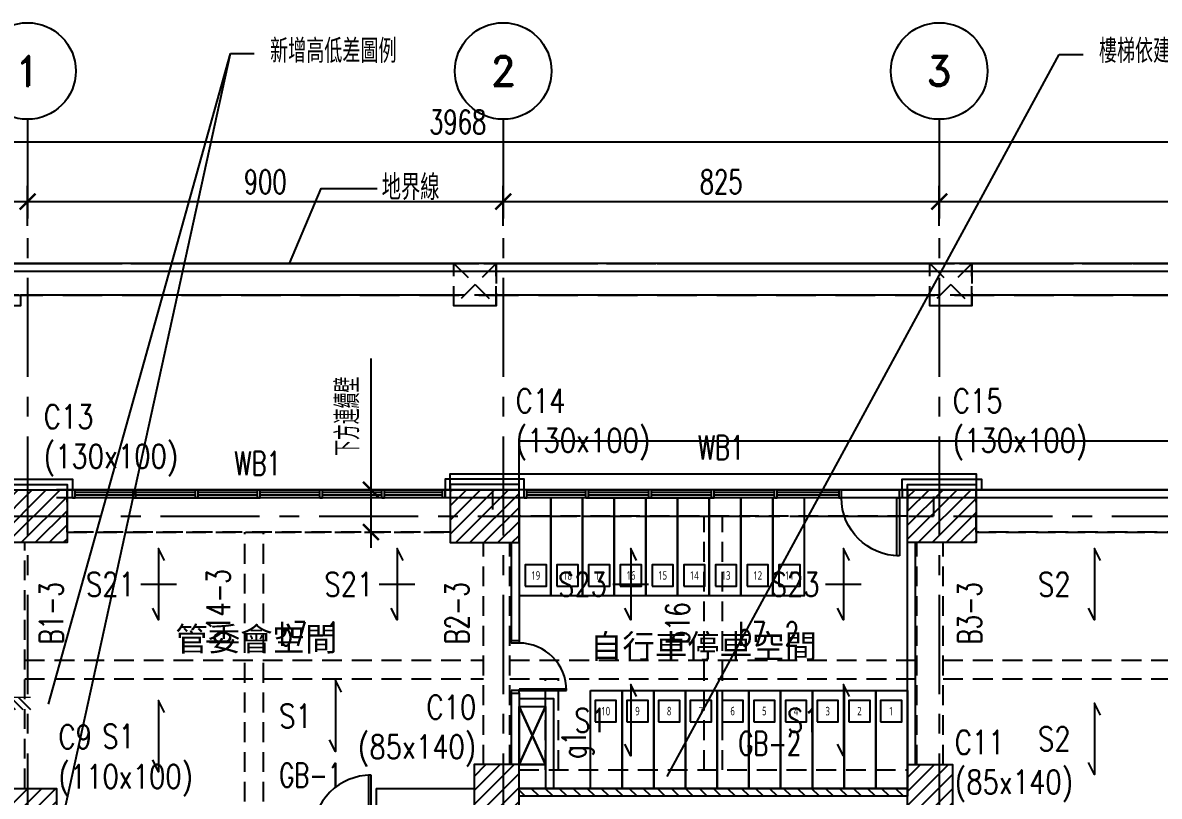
# Model space of a CAD drawing. Header units: millimetres. Extents: x -3377 to 119122, y -22007 to 15479.
# Drawn here: x 28011 to 30162, y 2354 to 3818 of the extents above; entities that cross this region are included whole.
import ezdxf
from ezdxf import colors
from ezdxf.entities.mleader import LeaderData, LeaderLine
from ezdxf.enums import TextEntityAlignment as Align
from ezdxf.math import Vec2, Vec3
from ezdxf.xclip import XClip

# ---------------------------------------------------------------- set-up
doc = ezdxf.new("R2010")
doc.units = ezdxf.units.MM
doc.header["$LTSCALE"] = 150
doc.header["$MEASUREMENT"] = 0
for name, pattern in [('CENTER', [2, 1.25, -0.25, 0.25, -0.25]), ('HIDDEN', [0.375, 0.25, -0.125]), ('HIDDENX2', [0.75, 0.5, -0.25])]:
    doc.linetypes.add(name, pattern=pattern)
doc.layers.get('0').update_dxf_attribs({"plot": 0})
for name, color, linetype in [('COL', 1, 'Continuous'), ('Duct', 1, 'Continuous'), ('E-TXT', 7, 'Continuous'), ('FIN', 5, 'Continuous'), ('OPEN', 4, 'Continuous'), ('PARK', 4, 'Continuous'), ('PARK-BK', 6, 'Continuous'), ('PLANT', 3, 'Continuous'), ('S-COL', 7, 'Continuous'), ('S-COLB', 4, 'HIDDEN'), ('S-CONCB', 4, 'HIDDEN'), ('S-CONCWALL', 30, 'Continuous'), ('S-DIM', 2, 'Continuous'), ('S-GRID', 1, 'CENTER'), ('S-GRID-DIM', 2, 'Continuous'), ('S-GRID-T', 3, 'Continuous'), ('S-HATCH-COL', 13, 'Continuous'), ('S-HATCH-CONCWALL', 161, 'Continuous'), ('S-OPEN', 13, 'Continuous'), ('S-RCBMB', 3, 'HIDDEN'), ('S-RCBMG', 2, 'HIDDEN'), ('S-SITE', 34, 'CENTER'), ('S-SLAB', 5, 'Continuous'), ('S-SLABT', 2, 'Continuous'), ('S-TEXTB', 3, 'Continuous'), ('S-TEXTC', 3, 'Continuous'), ('S-TEXTG', 2, 'Continuous'), ('S-THIN', 201, 'Continuous'), ('TEXT', 2, 'Continuous'), ('WALL', 2, 'Continuous'), ('WALL3', 4, 'Continuous'), ('排水', 5, 'HIDDEN')]:
    doc.layers.add(name, color=color, linetype=linetype)
doc.layers.add('S-ARCH', color=252, linetype='Continuous', plot=False)
doc.layers.add('S-CLOUD_20220217(結構依建築圖2022-0216修改)', color=4, linetype='Continuous', plot=False)
doc.styles.add('3E', font='simplex.shx', dxfattribs={"width": 0.8, "height": 45, "bigfont": 'dayus.shx'})
doc.styles.add('C1', font='', dxfattribs={"bigfont": 'japanese.shx'})
doc.styles.add('CD2', font='romand', dxfattribs={"height": 15})
doc.styles.add('CHINESET', font='c2.shx', dxfattribs={"bigfont": 'china.shx'})
doc.styles.add('CS4', font='romans.shx', dxfattribs={"width": 0.7, "height": 45, "bigfont": 'lsp.shx'})
doc.styles.add('HH', font='')
doc.styles.add('LSP', font='SIMPLEX.shx', dxfattribs={"width": 0.8, "bigfont": 'lsp.shx'})
doc.styles.get('C1').set_extended_font_data('微軟正黑體')
doc.styles.get('HH').set_extended_font_data('Microsoft JhengHei')
doc.dimstyles.new('DIM150', dxfattribs={"dimscale": 15, "dimtxt": 3, "dimasz": 2, "dimexe": 2, "dimexo": 2, "dimgap": 1, "dimtad": 1, "dimdec": 1, "dimdsep": 46, "dimtxsty": 'CS4', "dimblk1": 'ARCHTICK', "dimblk2": 'ARCHTICK', "dimsah": 1, "dimcen": 2, "dimdle": 2, "dimadec": 0, "dimazin": 0, "dimtfac": 1, "dimtdec": 1, "dimtmove": 0, "dimatfit": 3, "dimldrblk": 'TAA', "dimfxl": 0, "dimtolj": 1, "dimarcsym": 0})

# ---------------------------------------------------------------- blocks, each defined once
blk = doc.blocks.new('SG1')
at = {"layer": 'S-GRID-T'}
blk.add_circle((0, 6.09375), 6.09375, dxfattribs=at)
at = {"layer": 'S-GRID-T', "style": 'CD2'}
blk.add_attdef('GRID-BUB', text='', height=3.75, dxfattribs=at).set_placement((0, 6.09375), align=Align.MIDDLE_CENTER)
blk = doc.blocks.new('_ARCHTICK')
at = {"color": 0, "linetype": 'ByBlock', "const_width": 0.15}
blk.add_lwpolyline([(-0.5, -0.5), (0.5, 0.5)], dxfattribs=at)
blk = doc.blocks.new('*D249')
at = {"layer": 'DEFPOINTS', "color": 0, "transparency": 16777216}
for p in [(-5535.9, -287.4), (-9503.9, -400.6), (-5535.9, -400.6)]:
    blk.add_point(p, dxfattribs=at)
at = {"layer": 'S-GRID-DIM', "color": 0, "lineweight": -2, "transparency": 16777216}
for p, q in [((-9503.9, -370.6), (-9503.9, -257.4)), ((-5535.9, -370.6), (-5535.9, -257.4)), ((-9533.9, -287.4), (-5505.9, -287.4))]:
    blk.add_line(p, q, dxfattribs=at)
at = {"layer": 'S-GRID-DIM', "color": 0, "lineweight": -2, "transparency": 16777216, "xscale": 30, "yscale": 30, "zscale": 30, "rotation": 180}
blk.add_blockref('_ARCHTICK', (-9503.9, -287.4), dxfattribs=at)
at = {"layer": 'S-GRID-DIM', "color": 0, "lineweight": -2, "transparency": 16777216, "xscale": 30, "yscale": 30, "zscale": 30}
blk.add_blockref('_ARCHTICK', (-5535.9, -287.4), dxfattribs=at)
at = {"layer": 'S-GRID-DIM', "color": 0, "transparency": 16777216, "insert": (-7496.9, -249.9), "char_height": 45, "attachment_point": 5, "style": 'CS4'}
blk.add_mtext('\\A1;3968', dxfattribs=at)
blk = doc.blocks.new('TAA')
at = {"linetype": 'Continuous'}
blk.add_line((0, 0), (-1.663, 0), dxfattribs=at)
blk.add_solid([(-1.5, -0.25), (-1.5, 0.25), (0, 0)], dxfattribs=at)
blk = doc.blocks.new('*D250')
at = {"layer": 'DEFPOINTS', "color": 0, "transparency": 16777216}
for p in [(-7410.9, -400.6), (-8310.9, -476.2), (-7410.9, -476.2)]:
    blk.add_point(p, dxfattribs=at)
at = {"layer": 'S-GRID-DIM', "color": 0, "lineweight": -2, "transparency": 16777216}
for p, q in [((-8310.9, -446.2), (-8310.9, -370.6)), ((-7410.9, -446.2), (-7410.9, -370.6)), ((-8340.9, -400.6), (-7380.9, -400.6))]:
    blk.add_line(p, q, dxfattribs=at)
at = {"layer": 'S-GRID-DIM', "color": 0, "lineweight": -2, "transparency": 16777216, "xscale": 30, "yscale": 30, "zscale": 30, "rotation": 180}
blk.add_blockref('_ARCHTICK', (-8310.9, -400.6), dxfattribs=at)
at = {"layer": 'S-GRID-DIM', "color": 0, "lineweight": -2, "transparency": 16777216, "xscale": 30, "yscale": 30, "zscale": 30}
blk.add_blockref('_ARCHTICK', (-7410.9, -400.6), dxfattribs=at)
at = {"layer": 'S-GRID-DIM', "color": 0, "transparency": 16777216, "insert": (-7860.9, -363.1), "char_height": 45, "attachment_point": 5, "style": 'CS4'}
blk.add_mtext('\\A1;900', dxfattribs=at)
blk = doc.blocks.new('*D251')
at = {"layer": 'DEFPOINTS', "color": 0, "transparency": 16777216}
for p in [(-6585.9, -400.6), (-7410.9, -476.2), (-6585.9, -476.2)]:
    blk.add_point(p, dxfattribs=at)
at = {"layer": 'S-GRID-DIM', "color": 0, "lineweight": -2, "transparency": 16777216}
for p, q in [((-7410.9, -446.2), (-7410.9, -370.6)), ((-6585.9, -446.2), (-6585.9, -370.6)), ((-7440.9, -400.6), (-6555.9, -400.6))]:
    blk.add_line(p, q, dxfattribs=at)
at = {"layer": 'S-GRID-DIM', "color": 0, "lineweight": -2, "transparency": 16777216, "xscale": 30, "yscale": 30, "zscale": 30, "rotation": 180}
blk.add_blockref('_ARCHTICK', (-7410.9, -400.6), dxfattribs=at)
at = {"layer": 'S-GRID-DIM', "color": 0, "lineweight": -2, "transparency": 16777216, "xscale": 30, "yscale": 30, "zscale": 30}
blk.add_blockref('_ARCHTICK', (-6585.9, -400.6), dxfattribs=at)
at = {"layer": 'S-GRID-DIM', "color": 0, "transparency": 16777216, "insert": (-6998.4, -363.1), "char_height": 45, "attachment_point": 5, "style": 'CS4'}
blk.add_mtext('\\A1;825', dxfattribs=at)
blk = doc.blocks.new('*D252')
at = {"layer": 'DEFPOINTS', "color": 0, "transparency": 16777216}
for p in [(-5535.9, -400.6), (-6585.9, -476.2), (-5535.9, -476.2)]:
    blk.add_point(p, dxfattribs=at)
at = {"layer": 'S-GRID-DIM', "color": 0, "lineweight": -2, "transparency": 16777216}
for p, q in [((-6585.9, -446.2), (-6585.9, -370.6)), ((-5535.9, -446.2), (-5535.9, -370.6)), ((-6615.9, -400.6), (-5505.9, -400.6))]:
    blk.add_line(p, q, dxfattribs=at)
at = {"layer": 'S-GRID-DIM', "color": 0, "lineweight": -2, "transparency": 16777216, "xscale": 30, "yscale": 30, "zscale": 30, "rotation": 180}
blk.add_blockref('_ARCHTICK', (-6585.9, -400.6), dxfattribs=at)
at = {"layer": 'S-GRID-DIM', "color": 0, "lineweight": -2, "transparency": 16777216, "xscale": 30, "yscale": 30, "zscale": 30}
blk.add_blockref('_ARCHTICK', (-5535.9, -400.6), dxfattribs=at)
at = {"layer": 'S-GRID-DIM', "color": 0, "transparency": 16777216, "insert": (-6060.9, -363.1), "char_height": 45, "attachment_point": 5, "style": 'CS4'}
blk.add_mtext('\\A1;1050', dxfattribs=at)
blk = doc.blocks.new('*D248')
at = {"layer": 'DEFPOINTS', "color": 0, "transparency": 16777216}
for p in [(-8310.9, -400.6), (-9503.9, -476.2), (-8310.9, -476.2)]:
    blk.add_point(p, dxfattribs=at)
at = {"layer": 'S-GRID-DIM', "color": 0, "lineweight": -2, "transparency": 16777216}
for p, q in [((-9503.9, -446.2), (-9503.9, -370.6)), ((-8310.9, -446.2), (-8310.9, -370.6)), ((-9533.9, -400.6), (-8280.9, -400.6))]:
    blk.add_line(p, q, dxfattribs=at)
at = {"layer": 'S-GRID-DIM', "color": 0, "lineweight": -2, "transparency": 16777216, "xscale": 30, "yscale": 30, "zscale": 30, "rotation": 180}
blk.add_blockref('_ARCHTICK', (-9503.9, -400.6), dxfattribs=at)
at = {"layer": 'S-GRID-DIM', "color": 0, "lineweight": -2, "transparency": 16777216, "xscale": 30, "yscale": 30, "zscale": 30}
blk.add_blockref('_ARCHTICK', (-8310.9, -400.6), dxfattribs=at)
at = {"layer": 'S-GRID-DIM', "color": 0, "transparency": 16777216, "insert": (-8907.4, -363.1), "char_height": 45, "attachment_point": 5, "style": 'CS4'}
blk.add_mtext('\\A1;1193', dxfattribs=at)
blk = doc.blocks.new('CONC')
for points in [[(-6645.9, -995.9), (-7380.9, -995.9), (-7380.9, -945.9), (-7510.9, -945.9), (-7510.9, -915.9), (-6515.9, -915.9), (-6515.9, -945.9), (-6645.9, -945.9)], [(-8235.9, -945.9), (-7510.9, -945.9), (-7510.9, -1025.9), (-8235.9, -1025.9)], [(-6515.9, -945.9), (-5610.9, -945.9), (-5610.9, -1025.9), (-6515.9, -1025.9)]]:
    blk.add_lwpolyline(points, close=True)
blk = doc.blocks.new('*D57')
at = {"layer": 'DEFPOINTS', "color": 0, "transparency": 16777216}
for p in [(28670.3, 2934.2), (28670.3, 2934.2), (28670.3, 2854.2)]:
    blk.add_point(p, dxfattribs=at)
at = {"layer": 'S-DIM', "color": 0, "lineweight": -2, "transparency": 16777216}
for p, q in [((28670.3, 2934.2), (28670.3, 3182.4)), ((28670.3, 2824.2), (28670.3, 2934.2))]:
    blk.add_line(p, q, dxfattribs=at)
at = {"layer": 'S-DIM', "color": 0, "lineweight": -2, "transparency": 16777216, "xscale": 30, "yscale": 30, "zscale": 30}
for p, rotation in [((28670.3, 2934.2), 90), ((28670.3, 2854.2), 270)]:
    blk.add_blockref('_ARCHTICK', p, dxfattribs=dict(at, rotation=rotation))
at = {"layer": 'S-DIM', "color": 0, "transparency": 16777216, "insert": (28626, 3073.3), "char_height": 45, "attachment_point": 5, "rotation": 90, "style": 'CS4'}
blk.add_mtext('\\A1;下方連續壁', dxfattribs=at)
blk = doc.blocks.new('COL(1F)')
for points in [[(-8365.9, -945.9), (-8235.9, -945.9), (-8235.9, -1045.9), (-8365.9, -1045.9)], [(-7380.9, -945.9), (-7510.9, -945.9), (-7510.9, -1045.9), (-7380.9, -1045.9)], [(-6645.9, -945.9), (-6515.9, -945.9), (-6515.9, -1045.9), (-6645.9, -1045.9)], [(-7380.9, -1465.9), (-7465.9, -1465.9), (-7465.9, -1605.9), (-7380.9, -1605.9)], [(-6645.9, -1465.9), (-6560.9, -1465.9), (-6560.9, -1605.9), (-6645.9, -1605.9)], [(-8365.9, -1510.9), (-8255.9, -1510.9), (-8255.9, -1610.9), (-8365.9, -1610.9)]]:
    blk.add_lwpolyline(points, close=True)
blk = doc.blocks.new('WALL(1F)')
blk.add_lwpolyline([(-7380.9, -1510.9), (-6645.9, -1510.9), (-6645.9, -1525.9), (-7380.9, -1525.9)], close=True)
blk = doc.blocks.new('COL(B1F)')
for points in [[(-8365.9, -945.9), (-8235.9, -945.9), (-8235.9, -1045.9), (-8365.9, -1045.9)], [(-7380.9, -945.9), (-7510.9, -945.9), (-7510.9, -1045.9), (-7380.9, -1045.9)], [(-6645.9, -945.9), (-6515.9, -945.9), (-6515.9, -1045.9), (-6645.9, -1045.9)], [(-7380.9, -1465.9), (-7465.9, -1465.9), (-7465.9, -1605.9), (-7380.9, -1605.9)], [(-6645.9, -1465.9), (-6560.9, -1465.9), (-6560.9, -1605.9), (-6645.9, -1605.9)], [(-8365.9, -1510.9), (-8255.9, -1510.9), (-8255.9, -1610.9), (-8365.9, -1610.9)]]:
    blk.add_lwpolyline(points, close=True)
blk = doc.blocks.new('$PDS001115O099C0DW0000DW10')
at = {"color": 0, "linetype": 'Continuous'}
for p, q in [((55, 117.5), (50, 117.5)), ((50, 117.5), (50, 7.5)), ((55, 7.5), (55, 117.5)), ((-60, 7.5), (-55, 7.5)), ((-55, 7.5), (-55, -7.5)), ((55, 7.5), (-55, 7.5)), ((50, 7.5), (55, 7.5)), ((60, 7.5), (55, 7.5)), ((55, 7.5), (55, -7.5)), ((-55, -7.5), (-60, -7.5)), ((-55, -7.5), (55, -7.5)), ((55, -7.5), (60, -7.5))]:
    blk.add_line(p, q, dxfattribs=at)
blk.add_arc((55, 7.5), 110, 90, 180, dxfattribs=at)
blk = doc.blocks.new('A$C46EB5EE3')
at = {"color": 252}
for p, q in [((-820, 825), (-770, 935)), ((-770, 825), (-820, 935))]:
    blk.add_line(p, q, dxfattribs=at)
blk.add_lwpolyline([(-820, 825), (-770, 825)], dxfattribs=at)
at = {"layer": 'COL', "color": 252}
for points in [[(-1805, 1345), (-1675, 1345), (-1675, 1245), (-1805, 1245)], [(-820, 1345), (-950, 1345), (-950, 1245), (-820, 1245)], [(-85, 1345), (45, 1345), (45, 1245), (-85, 1245)], [(-820, 825), (-905, 825), (-905, 685), (-820, 685)], [(-85, 825), (0, 825), (0, 685), (-85, 685)], [(-1805, 780), (-1695, 780), (-1695, 680), (-1805, 680)]]:
    blk.add_lwpolyline(points, close=True, dxfattribs=at)
at = {"layer": 'Duct', "color": 252, "linetype": 'CENTER', "ltscale": 3, "elevation": 0}
blk.add_lwpolyline([(-4158.3, -1071.5), (-4158.3, 185.7), (-4158.4, 1773.2), (1649.9, 1773.1), (1649.4, 185.7), (1649, -1071.5), (-1332.8, -1071.5)], close=True, dxfattribs=at)
at = {"layer": 'Duct', "color": 252, "linetype": 'CENTER', "ltscale": 3}
blk.add_lwpolyline([(-4158.3, -1071.5), (-4158.3, 185.7), (-4158.4, 1773.2), (1649.9, 1773.1), (1649.4, 185.7), (1649, -1071.5), (-1332.8, -1071.5)], close=True, dxfattribs=at)
blk.add_lwpolyline([(-4158.3, -1071.5), (-4158.3, 185.7), (-4158.4, 1773.2), (1649.9, 1773.1), (1649.4, 185.7), (1649, -1071.5), (-1332.8, -1071.5)], close=True, dxfattribs=at)
at = {"layer": 'Duct', "color": 252, "linetype": 'CENTER', "lineweight": 25, "ltscale": 3}
blk.add_lwpolyline([(-4158.3, -1071.5), (-4158.3, 185.7), (-4158.4, 1773.2), (1649.9, 1773.1), (1649.4, 185.7), (1649, -1071.5), (-1332.8, -1071.5)], close=True, dxfattribs=at)
at = {"layer": 'E-TXT', "color": 252}
blk.add_lwpolyline([(-1254.2, 1773.2), (-1194.4, 1915), (-1088.6, 1915)], dxfattribs=at)
at = {"layer": 'FIN', "color": 252, "elevation": 0}
for points in [[(-1805, 1235), (-1835, 1235), (-1835, 1365), (-1665, 1365), (-1665, 1345)], [(-1805, 1245), (-1825, 1245), (-1825, 1355), (-1675, 1355), (-1675, 1345)], [(-810, 1345), (-810, 1365), (-960, 1365), (-960, 1345)], [(-820, 1345), (-820, 1355), (-950, 1355), (-950, 1345)], [(-95, 1345), (-95, 1365), (55, 1365), (55, 1345)], [(-85, 1345), (-85, 1355), (45, 1355), (45, 1345)]]:
    blk.add_lwpolyline(points, dxfattribs=at)
at = {"layer": 'OPEN', "color": 252, "linetype": 'Continuous'}
for p, q in [((-1660, 1345, 0), (-1665, 1345, 0)), ((-1660, 1345, 0), (-1550, 1345, 0)), ((-1660, 1330, 0), (-1660, 1345, 0)), ((-1550, 1340, 0), (-1660, 1340, 0)), ((-1550, 1335, 0), (-1660, 1335, 0)), ((-1309.6, 1345, 0), (-1550, 1345, 0)), ((-1550, 1330, 0), (-1550, 1345, 0)), ((-1545, 1330, 0), (-1545, 1345, 0)), ((-1545, 1345, 0), (-1432.1, 1345, 0)), ((-1432.1, 1340, 0), (-1545, 1340, 0)), ((-1432.1, 1335, 0), (-1545, 1335, 0)), ((-1432.1, 1330, 0), (-1432.1, 1345, 0)), ((-1427.1, 1345, 0), (-1432.1, 1345, 0)), ((-1427.1, 1330, 0), (-1427.1, 1345, 0)), ((-1427.1, 1330, 0), (-1427.1, 1345, 0)), ((-1427.1, 1345, 0), (-1314.6, 1345, 0)), ((-1314.6, 1340, 0), (-1427.1, 1340, 0)), ((-1314.6, 1335, 0), (-1427.1, 1335, 0)), ((-1309.6, 1345, 0), (-1314.6, 1345, 0)), ((-1314.6, 1330, 0), (-1314.6, 1345, 0)), ((-1309.6, 1330, 0), (-1309.6, 1345, 0)), ((-1309.6, 1330, 0), (-1309.6, 1345, 0)), ((-1309.6, 1345, 0), (-1197.1, 1345, 0)), ((-1197.1, 1340, 0), (-1309.6, 1340, 0)), ((-1197.1, 1335, 0), (-1309.6, 1335, 0)), ((-1197.1, 1330, 0), (-1197.1, 1345, 0)), ((-1192.1, 1345, 0), (-1197.1, 1345, 0)), ((-1192.1, 1330, 0), (-1192.1, 1345, 0)), ((-1192.1, 1345, 0), (-1079.6, 1345, 0)), ((-1079.6, 1340, 0), (-1192.1, 1340, 0)), ((-1079.6, 1335, 0), (-1192.1, 1335, 0)), ((-1074.6, 1345, 0), (-1079.6, 1345, 0)), ((-1079.6, 1330, 0), (-1079.6, 1345, 0)), ((-1074.6, 1330, 0), (-1074.6, 1345, 0)), ((-1074.6, 1345, 0), (-965, 1345, 0)), ((-965, 1340, 0), (-1074.6, 1340, 0)), ((-965, 1335, 0), (-1074.6, 1335, 0)), ((-965, 1345, 0), (-960, 1345, 0)), ((-965, 1330, 0), (-965, 1345, 0)), ((-805, 1345, 0), (-810, 1345, 0)), ((-805, 1330, 0), (-805, 1345, 0)), ((-805, 1345, 0), (-693.5, 1345, 0)), ((-693.5, 1340, 0), (-805, 1340, 0)), ((-693.5, 1335, 0), (-805, 1335, 0)), ((-450.5, 1345, 0), (-693.5, 1345, 0)), ((-693.5, 1330, 0), (-693.5, 1345, 0)), ((-688.5, 1345, 0), (-574.5, 1345, 0)), ((-688.5, 1330, 0), (-688.5, 1345, 0)), ((-574.5, 1340, 0), (-688.5, 1340, 0)), ((-574.5, 1335, 0), (-688.5, 1335, 0)), ((-574.5, 1330, 0), (-574.5, 1345, 0)), ((-569.5, 1345, 0), (-574.5, 1345, 0)), ((-569.5, 1330, 0), (-569.5, 1345, 0)), ((-569.5, 1330, 0), (-569.5, 1345, 0)), ((-569.5, 1345, 0), (-455.5, 1345, 0)), ((-455.5, 1340, 0), (-569.5, 1340, 0)), ((-455.5, 1335, 0), (-569.5, 1335, 0)), ((-455.5, 1330, 0), (-455.5, 1345, 0)), ((-450.5, 1345, 0), (-455.5, 1345, 0)), ((-450.5, 1330, 0), (-450.5, 1345, 0)), ((-450.5, 1345, 0), (-336.5, 1345, 0)), ((-450.5, 1330, 0), (-450.5, 1345, 0)), ((-336.5, 1340, 0), (-450.5, 1340, 0)), ((-336.5, 1335, 0), (-450.5, 1335, 0)), ((-331.5, 1345, 0), (-336.5, 1345, 0)), ((-336.5, 1330, 0), (-336.5, 1345, 0)), ((-331.5, 1345, 0), (-215, 1345, 0)), ((-331.5, 1330, 0), (-331.5, 1345, 0)), ((-215, 1340, 0), (-331.5, 1340, 0)), ((-215, 1335, 0), (-331.5, 1335, 0)), ((-1665, 1330, 0), (-1660, 1330, 0)), ((-1550, 1330, 0), (-1660, 1330, 0)), ((-1550, 1330, 0), (-1309.6, 1330, 0)), ((-1432.1, 1330, 0), (-1545, 1330, 0)), ((-1432.1, 1330, 0), (-1427.1, 1330, 0)), ((-1314.6, 1330, 0), (-1427.1, 1330, 0)), ((-1314.6, 1330, 0), (-1309.6, 1330, 0)), ((-1197.1, 1330, 0), (-1309.6, 1330, 0)), ((-1197.1, 1330, 0), (-1192.1, 1330, 0)), ((-1079.6, 1330, 0), (-1192.1, 1330, 0)), ((-1079.6, 1330, 0), (-1074.6, 1330, 0)), ((-965, 1330, 0), (-1074.6, 1330, 0)), ((-960, 1330, 0), (-965, 1330, 0)), ((-810, 1330, 0), (-805, 1330, 0)), ((-693.5, 1330, 0), (-805, 1330, 0)), ((-693.5, 1330, 0), (-450.5, 1330, 0)), ((-574.5, 1330, 0), (-688.5, 1330, 0)), ((-574.5, 1330, 0), (-569.5, 1330, 0)), ((-455.5, 1330, 0), (-569.5, 1330, 0)), ((-455.5, 1330, 0), (-450.5, 1330, 0)), ((-336.5, 1330, 0), (-450.5, 1330, 0)), ((-336.5, 1330, 0), (-331.5, 1330, 0)), ((-215, 1330, 0), (-331.5, 1330, 0)), ((-835, 1055), (-835, 1060)), ((-820, 1055), (-835, 1055)), ((-820, 1060), (-820, 1055)), ((-730, 968), (-820, 968)), ((-820, 968), (-820, 965)), ((-730, 965), (-730, 968)), ((-820, 965), (-835, 965)), ((-835, 965), (-835, 960)), ((-820, 960), (-820, 965)), ((-820, 965), (-730, 965))]:
    blk.add_line(p, q, dxfattribs=at)
at = {"layer": 'OPEN', "color": 252}
for p, q in [((-215, 1345, 0), (-215, 1330, 0)), ((-95, 1345, 0), (-95, 1330, 0))]:
    blk.add_line(p, q, dxfattribs=at)
at = {"layer": 'OPEN', "color": 252, "linetype": 'Continuous'}
blk.add_arc((-820, 965), 90, 0, 90, dxfattribs=at)
at = {"layer": 'PARK', "color": 252, "linetype": 'Continuous'}
for points in [[(-808.3, 1162.9), (-768.3, 1162.9), (-768.3, 1202.9), (-808.3, 1202.9)], [(-748.3, 1162.9), (-708.3, 1162.9), (-708.3, 1202.9), (-748.3, 1202.9)], [(-688.3, 1162.9), (-648.3, 1162.9), (-648.3, 1202.9), (-688.3, 1202.9)], [(-628.3, 1162.9), (-588.3, 1162.9), (-588.3, 1202.9), (-628.3, 1202.9)], [(-568.3, 1162.9), (-528.3, 1162.9), (-528.3, 1202.9), (-568.3, 1202.9)], [(-508.3, 1162.9), (-468.3, 1162.9), (-468.3, 1202.9), (-508.3, 1202.9)], [(-448.3, 1162.9), (-408.3, 1162.9), (-408.3, 1202.9), (-448.3, 1202.9)], [(-388.3, 1162.9), (-348.3, 1162.9), (-348.3, 1202.9), (-388.3, 1202.9)], [(-328.3, 1162.9), (-288.3, 1162.9), (-288.3, 1202.9), (-328.3, 1202.9)], [(-675.9, 906.2), (-635.9, 906.2), (-635.9, 946.2), (-675.9, 946.2)], [(-615.9, 906.2), (-575.9, 906.2), (-575.9, 946.2), (-615.9, 946.2)], [(-555.9, 906.2), (-515.9, 906.2), (-515.9, 946.2), (-555.9, 946.2)], [(-495.9, 906.2), (-455.9, 906.2), (-455.9, 946.2), (-495.9, 946.2)], [(-435.9, 906.2), (-395.9, 906.2), (-395.9, 946.2), (-435.9, 946.2)], [(-375.9, 906.2), (-335.9, 906.2), (-335.9, 946.2), (-375.9, 946.2)], [(-315.9, 906.2), (-275.9, 906.2), (-275.9, 946.2), (-315.9, 946.2)], [(-255.9, 906.2), (-215.9, 906.2), (-215.9, 946.2), (-255.9, 946.2)], [(-195.9, 906.2), (-155.9, 906.2), (-155.9, 946.2), (-195.9, 946.2)], [(-135.9, 906.2), (-95.9, 906.2), (-95.9, 946.2), (-135.9, 946.2)]]:
    blk.add_lwpolyline(points, close=True, dxfattribs=at)
at = {"layer": 'PARK-BK', "color": 252}
for points in [[(-820, 1145), (-760, 1145), (-760, 1330), (-820, 1330), (-820, 1145)], [(-760, 1145), (-700, 1145), (-700, 1330), (-760, 1330), (-760, 1145)], [(-700, 1145), (-640, 1145), (-640, 1330), (-700, 1330), (-700, 1145)], [(-640, 1145), (-580, 1145), (-580, 1330), (-640, 1330), (-640, 1145)], [(-580, 1145), (-520, 1145), (-520, 1330), (-580, 1330), (-580, 1145)], [(-520, 1145), (-460, 1145), (-460, 1330), (-520, 1330), (-520, 1145)], [(-460, 1145), (-400, 1145), (-400, 1330), (-460, 1330), (-460, 1145)], [(-400, 1145), (-340, 1145), (-340, 1330), (-400, 1330), (-400, 1145)], [(-340, 1145), (-280, 1145), (-280, 1330), (-340, 1330), (-340, 1145)], [(-685, 965), (-625, 965), (-625, 780), (-685, 780), (-685, 965)], [(-625, 965), (-565, 965), (-565, 780), (-625, 780), (-625, 965)], [(-565, 965), (-505, 965), (-505, 780), (-565, 780), (-565, 965)], [(-505, 965), (-445, 965), (-445, 780), (-505, 780), (-505, 965)], [(-445, 965), (-385, 965), (-385, 780), (-445, 780), (-445, 965)], [(-385, 965), (-325, 965), (-325, 780), (-385, 780), (-385, 965)], [(-325, 965), (-265, 965), (-265, 780), (-325, 780), (-325, 965)], [(-265, 965), (-205, 965), (-205, 780), (-265, 780), (-265, 965)], [(-205, 965), (-145, 965), (-145, 780), (-205, 780), (-205, 965)], [(-145, 965), (-85, 965), (-85, 780), (-145, 780), (-145, 965)]]:
    blk.add_lwpolyline(points, dxfattribs=at)
at = {"layer": 'PLANT', "color": 252, "elevation": 0}
blk.add_lwpolyline([(890, 1713.1), (37, 1713.1), (37, 1693.1), (-43, 1693.1), (-43, 1713.1), (-863, 1713.1), (-863, 1693.1), (-943, 1693.1), (-943, 1713.1), (-1763, 1713.1), (-1763, 1693.1), (-1843, 1693.1), (-1843, 1713.1), (-2663, 1713.1), (-2663, 1693.1), (-2743, 1693.1), (-2743, 1713.1), (-3513.5, 1713.1)], dxfattribs=at)
blk.add_lwpolyline([(890, 1713.1), (37, 1713.1), (37, 1693.1), (-43, 1693.1), (-43, 1713.1), (-863, 1713.1), (-863, 1693.1), (-943, 1693.1), (-943, 1713.1), (-1763, 1713.1), (-1763, 1693.1), (-1843, 1693.1), (-1843, 1713.1), (-2663, 1713.1), (-2663, 1693.1), (-2743, 1693.1), (-2743, 1713.1), (-3513.5, 1713.1)], dxfattribs=at)
blk.add_lwpolyline([(-3593.5, 1550), (-2878.4, 1550), (-2878.4, 1550, -0.15905), (-2250.2, 1345), (-820, 1345), (-820, 1437.5), (970, 1437.5)], format="xyb", dxfattribs=at)
blk.add_lwpolyline([(-3593.5, 1550), (-2878.4, 1550), (-2878.4, 1550, -0.15905), (-2250.2, 1345), (-820, 1345), (-820, 1437.5), (970, 1437.5)], format="xyb", dxfattribs=at)
at = {"layer": 'WALL', "color": 252}
for p, q in [((970, 1345), (-1695, 1345)), ((-1665, 1330, 0), (-1665, 1345, 0)), ((-1665, 1330, 0), (-1665, 1345, 0)), ((-960, 1345, 0), (-960, 1330, 0)), ((-960, 1330, 0), (-960, 1345, 0)), ((-810, 1330, 0), (-810, 1345, 0)), ((-810, 1330, 0), (-810, 1345, 0)), ((-120, 1345, 0), (-105, 1345, 0)), ((-100, 1345), (-85, 1345)), ((45, 1345), (343, 1345)), ((-1280, 1330), (-1695, 1330)), ((970, 1330), (-1695, 1330)), ((970, 1330), (0, 1330)), ((-835, 1245), (-835, 1060)), ((-820, 1245), (-820, 1060)), ((-85, 825), (-85, 1245)), ((-70, 825), (-70, 1245)), ((-835, 1060), (-820, 1060)), ((-835, 960), (-820, 960)), ((-835, 960), (-835, 825)), ((-820, 960), (-820, 825)), ((-1090, 780), (-905, 780)), ((-695, 780), (-820, 780)), ((-85, 780), (-695, 780))]:
    blk.add_line(p, q, dxfattribs=at)
for points in [[(-820, 950), (-755, 950), (-755, 780)], [(-820, 935), (-770, 935), (-770, 780)], [(-1090, 780), (-1090, 645)]]:
    blk.add_lwpolyline(points, dxfattribs=at)
at = {"layer": 'WALL3', "color": 252}
for points in [[(985, 1345), (985, 1773.1), (-3608.4, 1773.1)], [(970, 1345), (970, 1758.1), (-3593.4, 1758.1)]]:
    blk.add_lwpolyline(points, dxfattribs=at)
at = {"layer": '排水', "color": 252, "elevation": 0}
for points in [[(-4158.3, -1071.5), (1499.9, -1071.5), (1499.4, -175), (1499.4, -175), (1499.6, 875), (1499.6, 875), (1499.9, 1773.1), (-4008.4, 1773.2), (-4008.4, -170), (-4158.3, -170), (-4158.3, -1071.5)], [(-943, 1773.1), (-863, 1773.1), (-863, 1693.1), (-943, 1693.1), (-943, 1773.1), (-863, 1693.1), (-863, 1773.1), (-863, 1773.1), (-943, 1693.1)], [(-43, 1773.1), (37, 1773.1), (37, 1693.1), (-43, 1693.1), (-43, 1773.1), (37, 1693.1), (37, 1773.1), (37, 1773.1), (-43, 1693.1)]]:
    blk.add_lwpolyline(points, dxfattribs=at)
at = {"layer": '排水', "color": 252, "linetype": 'HIDDENX2'}
blk.add_lwpolyline([(-4158.4, 1713.2), (1649.9, 1713.1)], dxfattribs=at)
at = {"layer": '排水', "color": 252, "elevation": 0}
blk.add_lwpolyline([(1439.8, -1011.5), (1439.4, -115), (1439.4, -115), (1439.6, 815), (1439.6, 815), (1439.8, 1713.1), (-3948.4, 1713.2), (-3948.4, -230), (-4098.3, -230), (-4098.3, -1011.5)], close=True, dxfattribs=at)
at = {"layer": 'OPEN', "color": 252, "yscale": -1}
blk.add_blockref('$PDS001115O099C0DW0000DW10', (-155, 1337.5, 0), dxfattribs=at)
at = {"layer": 'OPEN', "color": 252, "xscale": -1, "yscale": -1, "rotation": 180}
blk.add_blockref('$PDS001115O099C0DW0000DW10', (-1155, 687.5, 0), dxfattribs=at)
at = {"layer": 'E-TXT', "color": 252, "style": 'CHINESET', "width": 0.8}
blk.add_text('地界線', height=48, dxfattribs=at).set_placement((-1079.8, 1893.2))
at = {"layer": 'PARK', "color": 252, "style": 'C1', "width": 0.7}
for s, p in [('19', (-788.3, 1182.9)), ('18', (-728.3, 1182.9)), ('17', (-668.3, 1182.9)), ('16', (-608.3, 1182.9)), ('15', (-548.3, 1182.9)), ('14', (-488.3, 1182.9)), ('13', (-428.3, 1182.9)), ('12', (-368.3, 1182.9)), ('11', (-308.3, 1182.9)), ('10', (-655.9, 926.2)), ('9', (-595.9, 926.2)), ('8', (-535.9, 926.2)), ('7', (-475.9, 926.2)), ('6', (-415.9, 926.2)), ('5', (-355.9, 926.2)), ('4', (-295.9, 926.2)), ('3', (-235.9, 926.2)), ('2', (-175.9, 926.2)), ('1', (-115.9, 926.2))]:
    blk.add_text(s, height=16, dxfattribs=at).set_placement(p, align=Align.MIDDLE)
at = {"layer": 'TEXT', "color": 252, "style": 'HH'}
for s, p in [('管委會空間', (-1470.4, 1040.1)), ('自行車停車空間', (-685.8, 1026.3))]:
    blk.add_text(s, height=45, dxfattribs=at).set_placement(p)
blk = doc.blocks.new('2022-0217')
blk.add_blockref('A$C46EB5EE3', (17659.9, -6171))
blk = doc.blocks.new('NTSELCH2')
at = {"layer": 'S-THIN'}
for p, q in [((0, 1.54), (0, 0)), ((0.58, 1.54), (2.12, 0)), ((1.54, 1.54), (3.07, 0)), ((2.5, 1.54), (4.03, 0)), ((-3.92, 0), (-2.37, -1.55)), ((-2.97, 0), (-1.43, -1.54)), ((-2.01, 0), (-0.47, -1.54)), ((-1.05, 0), (0.49, -1.54)), ((0, 1.16), (1.18, -0.02))]:
    blk.add_line(p, q, dxfattribs=at)
at = {"layer": 'S-THIN', "const_width": 0.169}
for points in [[(4.07, 1.54), (0, 1.54)], [(-4.07, 0), (0, 0)]]:
    blk.add_lwpolyline(points, dxfattribs=at)
blk = doc.blocks.new('_None')
blk = doc.blocks.new('LINE')
at = {"layer": 'S-GRID'}
for points in [[(-8310.87, -244.9), (-8310.87, -3085.91)], [(-7410.87, -244.9), (-7410.87, -3085.91)], [(-6585.87, -244.9), (-6585.87, -3085.91)], [(-11059.11, -995.91), (-4810.87, -995.91)]]:
    blk.add_lwpolyline(points, dxfattribs=at)
at = {"layer": 'S-GRID-T', "xscale": 15, "yscale": 15, "zscale": 15}
for p, values in [((-8310.87, -244.9), {'GRID-BUB': '1'}), ((-7410.87, -244.9), {'GRID-BUB': '2'}), ((-6585.87, -244.9), {'GRID-BUB': '3'})]:
    blk.add_blockref('SG1', p, dxfattribs=at).add_auto_attribs(values)
at = {"layer": 'S-GRID-DIM'}
dim = blk.add_linear_dim(base=(-5535.87, -287.4), p1=(-9503.87, -400.57), p2=(-5535.87, -400.57), dimstyle='DIM150', dxfattribs=at)
dim.commit()
dim.dimension.update_dxf_attribs({"geometry": '*D249', "text_midpoint": (-7496.87, -287.4), "dimtype": 128})
for base, p1, p2, picture, middle in [((-8310.87, -400.57), (-9503.87, -476.23), (-8310.87, -476.23), '*D248', (-8907.37, -363.07)), ((-7410.87, -400.57), (-8310.87, -476.23), (-7410.87, -476.23), '*D250', (-7860.87, -363.07)), ((-6585.87, -400.57), (-7410.87, -476.23), (-6585.87, -476.23), '*D251', (-6998.37, -363.07)), ((-5535.87, -400.57), (-6585.87, -476.23), (-5535.87, -476.23), '*D252', (-6060.87, -363.07))]:
    dim = blk.add_linear_dim(base=base, p1=p1, p2=p2, dimstyle='DIM150', dxfattribs=at)
    dim.commit()
    dim.dimension.update_dxf_attribs({"geometry": picture, "text_midpoint": middle})

msp = doc.modelspace()

# ---------------------------------------------------------------- hatches: boundary and pattern name
at = {"layer": 'S-HATCH-COL'}
h = msp.add_hatch(dxfattribs=at)
h.set_pattern_fill('ANSI31', color=256, scale=150, style=0)
h.set_pattern_definition([(45, (12110.4, 3880.068), (-13.258252, 13.258252), [])])
h.paths.add_polyline_path([(30740.33, 2359.16), (30850.33, 2359.16), (30850.33, 2259.16), (30740.33, 2259.16)])
h.paths.add_polyline_path([(30740.33, 1619.16), (30850.33, 1619.16), (30850.33, 1519.16), (30740.33, 1519.16)])
h.paths.add_polyline_path([(30720.33, 1044.16), (30850.33, 1044.16), (30850.33, 944.16), (30720.33, 944.16)])
h.paths.add_polyline_path([(29635.33, 1044.16), (29765.33, 1044.16), (29765.33, 944.16), (29635.33, 944.16)])
h.paths.add_polyline_path([(28980.33, 1044.16), (28850.33, 1044.16), (28850.33, 944.16), (28980.33, 944.16)])
h.paths.add_polyline_path([(27965.33, 2934.16), (28095.33, 2934.16), (28095.33, 2834.16), (27965.33, 2834.16)])
h.paths.add_polyline_path([(27965.33, 2369.16), (28075.33, 2369.16), (28075.33, 2269.16), (27965.33, 2269.16)])
h.paths.add_polyline_path([(27965.33, 1634.16), (28075.33, 1634.16), (28075.33, 1534.16), (27965.33, 1534.16)])
h.paths.add_polyline_path([(27965.33, 1044.16), (28095.33, 1044.16), (28095.33, 944.16), (27965.33, 944.16)])
h.paths.add_polyline_path([(28950.33, 2934.16), (28820.33, 2934.16), (28820.33, 2834.16), (28950.33, 2834.16)])
h.paths.add_polyline_path([(29685.33, 1589.16), (29770.33, 1589.16), (29770.33, 1449.16), (29685.33, 1449.16)])
h.paths.add_polyline_path([(29685.33, 2414.16), (29770.33, 2414.16), (29770.33, 2274.16), (29685.33, 2274.16)])
h.paths.add_polyline_path([(28950.33, 2414.16), (28865.33, 2414.16), (28865.33, 2274.16), (28950.33, 2274.16)])
h.paths.add_polyline_path([(28865.33, 1589.16), (28950.33, 1589.16), (28950.33, 1449.16), (28865.33, 1449.16)])
h.paths.add_polyline_path([(29685.33, 2934.16), (29815.33, 2934.16), (29815.33, 2834.16), (29685.33, 2834.16)])
h.paths.add_polyline_path([(30720.33, 2934.16), (30850.33, 2934.16), (30850.33, 2834.16), (30720.33, 2834.16)])
at = {"layer": 'S-HATCH-CONCWALL'}
h = msp.add_hatch(dxfattribs=at)
h.set_pattern_fill('ANSI31', color=256, scale=150, angle=90, style=0)
h.paths.add_polyline_path([(29700.33, 1589.16), (29700.33, 1734.16), (29430.33, 1734.16), (29430.33, 1669.16), (29445.33, 1669.16), (29445.33, 1719.16), (29685.33, 1719.16), (29685.33, 1589.16)])
h.paths.add_polyline_path([(29685.33, 1494.16), (29685.33, 1509.16), (29445.33, 1509.16), (29445.33, 1559.16), (29430.33, 1559.16), (29430.33, 1494.16)])
edge = h.paths.add_edge_path()
edge.add_line((28950.33, 1589.16), (28950.33, 1734.16))
edge.add_line((28950.33, 1734.16), (29205.33, 1734.16))
edge.add_line((29205.33, 1734.16), (29205.33, 1676.66))
edge = h.paths.add_edge_path()
edge.add_line((29205.33, 1676.66), (29220.33, 1676.66))
edge = h.paths.add_edge_path()
edge.add_line((29220.33, 1676.66), (29220.33, 1749.16))
edge.add_line((29220.33, 1749.16), (28935.33, 1749.16))
edge.add_line((28935.33, 1749.16), (28935.33, 1589.16))
edge.add_line((28935.33, 1589.16), (28950.33, 1589.16))
h.paths.add_polyline_path([(29220.33, 1566.66), (29205.33, 1566.66), (29205.33, 1509.16), (28950.33, 1509.16), (28950.33, 1494.16), (29205.33, 1494.16), (29205.33, 1004.16), (29200.33, 1004.16), (29200.33, 989.16), (29220.33, 989.16), (29220.33, 1029.16), (29225.33, 1029.16), (29225.33, 1044.16), (29220.33, 1044.16), (29220.33, 1369.16), (29225.33, 1369.16), (29225.33, 1384.16), (29220.33, 1384.16), (29220.33, 1494.16)])
h.paths.add_polyline_path([(29100.33, 989.16), (28980.33, 989.16), (28980.33, 1004.16), (29100.33, 1004.16)], flags=17)
h.paths.add_polyline_path([(28950.33, 1449.16), (28935.33, 1449.16), (28935.33, 1044.16), (28950.33, 1044.16)])
edge = h.paths.add_edge_path()
edge.add_line((29325.33, 1384.16), (29715.33, 1384.16))
edge.add_line((29715.33, 1384.16), (29715.33, 1044.16))
edge.add_line((29715.33, 1044.16), (29700.33, 1044.16))
edge.add_line((29700.33, 1044.16), (29700.33, 1369.16))
edge.add_line((29700.33, 1369.16), (29325.33, 1369.16))
edge.add_line((29325.33, 1369.16), (29325.33, 1384.16))
h.paths.add_polyline_path([(29325.33, 1044.16), (29635.33, 1044.16), (29635.33, 1029.16), (29325.33, 1029.16)])
h.paths.add_polyline_path([(28950.33, 2369.16), (29685.33, 2369.16), (29685.33, 2354.16), (28950.33, 2354.16)])
h.paths.add_polyline_path([(29685.33, 2126.66), (29685.33, 2079.16), (29637.83, 2079.16)], flags=16)
h.paths.add_polyline_path([(28955.33, 2203.16), (28935.33, 2203.16), (28935.33, 2274.16), (28950.33, 2274.16), (28950.33, 2218.16), (28955.33, 2218.16)])
h.paths.add_polyline_path([(29210.33, 2064.16), (29700.33, 2064.16), (29700.33, 2274.16), (29685.33, 2274.16), (29685.33, 2147.88), (29616.62, 2079.16), (29225.33, 2079.16), (29225.33, 2218.16), (29055.33, 2218.16), (29055.33, 2203.16), (29210.33, 2203.16)])
h.paths.add_polyline_path([(26326.78, 3149.16), (26326.78, 2523.16), (27027.33, 2523.16), (27027.33, 2548.16), (26351.78, 2548.16), (26351.78, 3124.16), (27027.33, 3124.16), (27027.33, 3149.16)])

# ---------------------------------------------------------------- linework, layer by layer
at = {"layer": 'S-OPEN'}
for p, q in [((28950.33, 2524.16), (29000.33, 2414.16)), ((29000.33, 2524.16), (28950.33, 2414.16))]:
    msp.add_line(p, q, dxfattribs=at)
at = {"layer": 'S-RCBMB'}
for p, q in [((29300.33, 2404.16), (29300.33, 2884.16)), ((29335.33, 2404.16), (29335.33, 2884.16)), ((28431.58, 2344.16), (28431.58, 2854.16)), ((28466.58, 2344.16), (28466.58, 2854.16)), ((28015.33, 2611.66), (28882.83, 2611.66)), ((28932.83, 2611.66), (29702.83, 2611.66)), ((29752.83, 2611.66), (30770.33, 2611.66)), ((28015.33, 2576.66), (28882.83, 2576.66)), ((28932.83, 2576.66), (29702.83, 2576.66)), ((29000.33, 2404.16), (29000.33, 2576.66)), ((29025.33, 2404.16), (29025.33, 2576.66)), ((29752.83, 2576.66), (30770.33, 2576.66))]:
    msp.add_line(p, q, dxfattribs=at)
at = {"layer": 'S-RCBMG'}
for p, q in [((28820.33, 2934.16), (28820.33, 2964.16)), ((28820.33, 2964.16), (29815.33, 2964.16)), ((29815.33, 2964.16), (29815.33, 2934.16)), ((28095.33, 2934.16), (28820.33, 2934.16)), ((28900.33, 2934.16), (28900.33, 2884.16)), ((29735.33, 2884.16), (29735.33, 2934.16)), ((29815.33, 2934.16), (30720.33, 2934.16)), ((28900.33, 2884.16), (29735.33, 2884.16)), ((28095.33, 2854.16), (28820.33, 2854.16)), ((29815.33, 2854.16), (30720.33, 2854.16)), ((28015.33, 2369.16), (28015.33, 2834.16)), ((28882.83, 2414.16), (28882.83, 2834.16)), ((28932.83, 2414.16), (28932.83, 2834.16)), ((29702.83, 2414.16), (29702.83, 2834.16)), ((29752.83, 2414.16), (29752.83, 2834.16)), ((28950.33, 2404.16), (29685.33, 2404.16))]:
    msp.add_line(p, q, dxfattribs=at)
msp.add_lwpolyline([(26528.23, 3362.39), (31419.3, 3362.39), (31419.3, 517.68), (26528.23, 517.68)], close=True, dxfattribs=at)
at = {"layer": 'S-SITE'}
msp.add_lwpolyline([(25611.98, 517.68), (25612, 1774.9), (25611.98, 3362.39), (31420.23, 3362.26), (31419.71, 1774.81), (31419.3, 517.68), (28437.51, 517.68)], close=True, dxfattribs=at)
at = {"layer": 'S-SLAB'}
msp.add_lwpolyline([(30850.33, 944.16), (26891.98, 944.16, -1.4340277), (27624.99, 2934.16), (28820.33, 2934.16), (28820.33, 2964.16), (29815.33, 2964.16), (29815.33, 2934.16), (30850.33, 2934.16), (30850.33, 2339.16), (31370.33, 2339.16), (31370.33, 1619.16), (30850.33, 1619.16), (30850.33, 944.16)], format="xyb", dxfattribs=at)
msp.add_lwpolyline([(28950.33, 2524.16), (29000.33, 2524.16), (29000.33, 2414.16), (28950.33, 2414.16)], close=True, dxfattribs=at)
at = {"layer": 'S-SLABT', "color": 1}
for p, q in [((28234.71, 2755.41), (28302.21, 2755.41)), ((28685.96, 2755.41), (28753.46, 2755.41)), ((29127.83, 2755.41), (29195.33, 2755.41)), ((29530.33, 2755.41), (29597.83, 2755.41))]:
    msp.add_line(p, q, dxfattribs=at)
for points in [[(28279.71, 2800.41), (28268.46, 2822.91), (28268.46, 2687.91), (28257.21, 2710.41)], [(28730.96, 2800.41), (28719.71, 2822.91), (28719.71, 2687.91), (28708.46, 2710.41)], [(29172.83, 2800.41), (29161.58, 2822.91), (29161.58, 2687.91), (29150.33, 2710.41)], [(29575.33, 2800.41), (29564.08, 2822.91), (29564.08, 2687.91), (29552.83, 2710.41)], [(30050.33, 2800.41), (30039.08, 2822.91), (30039.08, 2687.91), (30027.83, 2710.41)], [(28614.48, 2551.29), (28603.23, 2573.79), (28603.23, 2438.79), (28591.98, 2461.29)], [(29172.83, 2542.91), (29161.58, 2565.41), (29161.58, 2430.41), (29150.33, 2452.91)], [(29575.33, 2542.91), (29564.08, 2565.41), (29564.08, 2430.41), (29552.83, 2452.91)], [(28279.71, 2512.91), (28268.46, 2535.41), (28268.46, 2400.41), (28257.21, 2422.91)], [(30050.33, 2507.91), (30039.08, 2530.41), (30039.08, 2395.41), (30027.83, 2417.91)]]:
    msp.add_lwpolyline(points, dxfattribs=at)

# ---------------------------------------------------------------- block references
at = {"layer": 'S-ARCH'}
msp.add_blockref('2022-0217', (12110.4, 7760.14), dxfattribs=at)
at = {"layer": 'S-COL'}
msp.add_blockref('COL(1F)', (36331.2, 3880.07), dxfattribs=at)
at = {"layer": 'S-COLB'}
ref = msp.add_blockref('COL(B1F)', (36331.2, 3880.07), dxfattribs=at)
XClip(ref).set_block_clipping_path([(-9802.9655102605, -3362.390914805), (-4911.9016238374, -517.6768248938)])
at = {"layer": 'S-CONCB'}
msp.add_blockref('CONC', (36331.2, 3880.07), dxfattribs=at)
at = {"layer": 'S-CONCWALL'}
msp.add_blockref('WALL(1F)', (36331.2, 3880.07), dxfattribs=at)
at = {"layer": 'S-GRID'}
msp.add_blockref('LINE', (36331.2, 3880.07), dxfattribs=at)
at = {"layer": 'S-THIN', "xscale": 15, "yscale": 15, "zscale": 15}
msp.add_blockref('NTSELCH2', (27965.33, 2518.43), dxfattribs=at)

# ---------------------------------------------------------------- texts
at = {"layer": 'S-SLABT', "color": 2, "style": '3E', "width": 0.8}
for s, p in [('S21', (28223.46, 2732.91)), ('S21', (28674.71, 2732.91)), ('S23', (29116.58, 2732.91)), ('S23', (29519.08, 2732.91)), ('S2', (29994.08, 2732.91)), ('S1', (28558.23, 2483.79)), ('S1', (29116.58, 2475.41)), ('S1', (29519.08, 2475.41)), ('S1', (28223.46, 2445.41)), ('S2', (29994.08, 2440.41))]:
    msp.add_text(s, height=45, dxfattribs=at).set_placement(p, align=Align.RIGHT)
at = {"layer": 'S-TEXTB', "style": 'CS4', "width": 0.7}
for s, p in [('b14-3', (28381.58, 2641.66, 0)), ('b16', (29250.33, 2641.66, 0)), ('g1', (29054.22, 2425.05, 0))]:
    msp.add_text(s, height=45, rotation=90, dxfattribs=at).set_placement(p, align=Align.MIDDLE_LEFT)
for s, p in [('b7-1', (28496.58, 2661.66)), ('b7-2', (29365.33, 2661.66))]:
    msp.add_text(s, height=45, dxfattribs=at).set_placement(p, align=Align.MIDDLE_LEFT)
at = {"layer": 'S-TEXTC', "style": 'CS4', "width": 0.8}
for s, p in [('C14', (28944.19, 3080.04)), ('C15', (29771.09, 3080.04)), ('C13', (28051.09, 3050.04)), ('(130x100)', (28944.19, 3005.04)), ('(130x100)', (29771.09, 3005.04)), ('(130x100)', (28051.09, 2975.04)), ('C9', (28079.04, 2444.21)), ('C11', (29774.96, 2433.76)), ('(110x100)', (28079.04, 2369.21)), ('(85x140)', (29774.96, 2358.76))]:
    msp.add_text(s, height=45, dxfattribs=at).set_placement(p)
for s, p in [('C10', (28869.41, 2500.36)), ('(85x140)', (28869.41, 2425.36))]:
    msp.add_text(s, height=45, dxfattribs=at).set_placement(p, align=Align.RIGHT)
at = {"layer": 'S-TEXTG', "style": 'CS4', "width": 0.7}
for p in [(29332.83, 3014.16), (28455.71, 2984.16)]:
    msp.add_text('WB1', height=45, dxfattribs=at).set_placement(p, align=Align.MIDDLE)
for s, p in [('B1-3', (28065.33, 2641.66)), ('B2-3', (28832.83, 2641.66)), ('B3-3', (29802.83, 2641.66))]:
    msp.add_text(s, height=45, rotation=90, dxfattribs=at).set_placement(p, align=Align.MIDDLE_LEFT)
for s, p in [('GB-2', (29365.33, 2454.16, 0)), ('GB-1', (28496.58, 2394.16, 0))]:
    msp.add_text(s, height=45, dxfattribs=at).set_placement(p, align=Align.MIDDLE_LEFT)

# ---------------------------------------------------------------- dimensions: what is measured, and where the dimension line sits
at = {"layer": 'S-DIM'}
dim = msp.add_linear_dim(base=(28670.33, 2934.16), p1=(28670.33, 2854.16), p2=(28670.33, 2934.16), angle=90, text='下方連續壁', dimstyle='DIM150', dxfattribs=at)
dim.commit()
dim.dimension.update_dxf_attribs({"geometry": '*D57', "text_midpoint": (28626.03, 3073.27)})

# ---------------------------------------------------------------- leaders
at = {"layer": 'S-CLOUD_20220217(結構依建築圖2022-0216修改)'}
ml = msp.add_multileader_mtext('Standard', dxfattribs=at)
ml.set_content('新增高低差圖例', color=256, style='LSP')
ml.set_leader_properties(color=256)
ml.set_arrow_properties(name='NONE')
ml.build(insert=Vec2(0, 0))
ml.multileader.update_dxf_attribs({"text_left_attachment_type": 2, "text_right_attachment_type": 2, "dogleg_length": 3, "arrow_head_size": 30, "scale": 15})
ctx = ml.context
ctx.base_point, ctx.scale, ctx.char_height, ctx.arrow_head_size, ctx.landing_gap_size, ctx.plane_origin = Vec3(28449.29, 3759.69), 15, 45, 30, 30, Vec3(28060.04, 2528.51)
ctx.left_attachment, ctx.right_attachment = 2, 2
notes = []
notes.append((ctx, [(0, (1, 1, 0), (28404.29, 3759.69), (1, 0), 45, [(0, [(28060.04, 2528.51)], 0, [])])]))
ctx.mtext.insert, ctx.mtext.flow_direction = Vec3(28479.29, 3786.97), 5
ml = msp.add_multileader_mtext('Standard', dxfattribs=at)
ml.set_content('新增高低差圖例', color=256, style='LSP')
ml.set_leader_properties(color=256)
ml.set_arrow_properties(name='NONE')
ml.build(insert=Vec2(0, 0))
ml.multileader.update_dxf_attribs({"text_left_attachment_type": 2, "text_right_attachment_type": 2, "dogleg_length": 3, "arrow_head_size": 30, "scale": 15})
ctx = ml.context
ctx.base_point, ctx.scale, ctx.char_height, ctx.arrow_head_size, ctx.landing_gap_size, ctx.plane_origin = Vec3(28449.29, 3759.69), 15, 45, 30, 30, Vec3(28060.04, 2528.51)
ctx.left_attachment, ctx.right_attachment = 2, 2
notes.append((ctx, [(0, (1, 1, 0), (28404.29, 3759.69), (1, 0), 45, [(0, [(28060.04, 2188.95)], 0, [])])]))
ctx.mtext.insert, ctx.mtext.flow_direction = Vec3(28479.29, 3786.97), 5
ml = msp.add_multileader_mtext('Standard', dxfattribs=at)
ml.set_content('樓梯依建築調整', color=256, style='LSP')
ml.set_leader_properties(color=256)
ml.set_arrow_properties(name='NONE')
ml.build(insert=Vec2(0, 0))
ml.multileader.update_dxf_attribs({"text_left_attachment_type": 2, "text_right_attachment_type": 2, "dogleg_length": 3, "arrow_head_size": 30, "scale": 15})
ctx = ml.context
ctx.base_point, ctx.scale, ctx.char_height, ctx.arrow_head_size, ctx.landing_gap_size, ctx.plane_origin = Vec3(30017.46, 3757.99), 15, 45, 30, 30, Vec3(29230.54, 2391.56)
ctx.left_attachment, ctx.right_attachment = 2, 2
notes.append((ctx, [(0, (1, 1, 0), (29972.46, 3757.99), (1, 0), 45, [(0, [(29230.54, 2391.56)], 0, [])])]))
ctx.mtext.insert, ctx.mtext.flow_direction = Vec3(30047.46, 3786.96), 5
for ctx, leaders in notes:
    for number, flags, end, landing, length, lines in leaders:
        leader = LeaderData()
        leader.index, (leader.has_last_leader_line, leader.has_dogleg_vector, leader.attachment_direction) = number, flags
        leader.last_leader_point, leader.dogleg_vector, leader.dogleg_length = Vec3(end), Vec3(landing), length
        for number, points, colour, breaks in lines:
            line = LeaderLine()
            line.index, line.vertices, line.color, line.breaks = number, Vec3.list(points), colors.encode_raw_color(colour), breaks
            leader.lines.append(line)
        ctx.leaders.append(leader)

doc.saveas('drawing.dxf')
